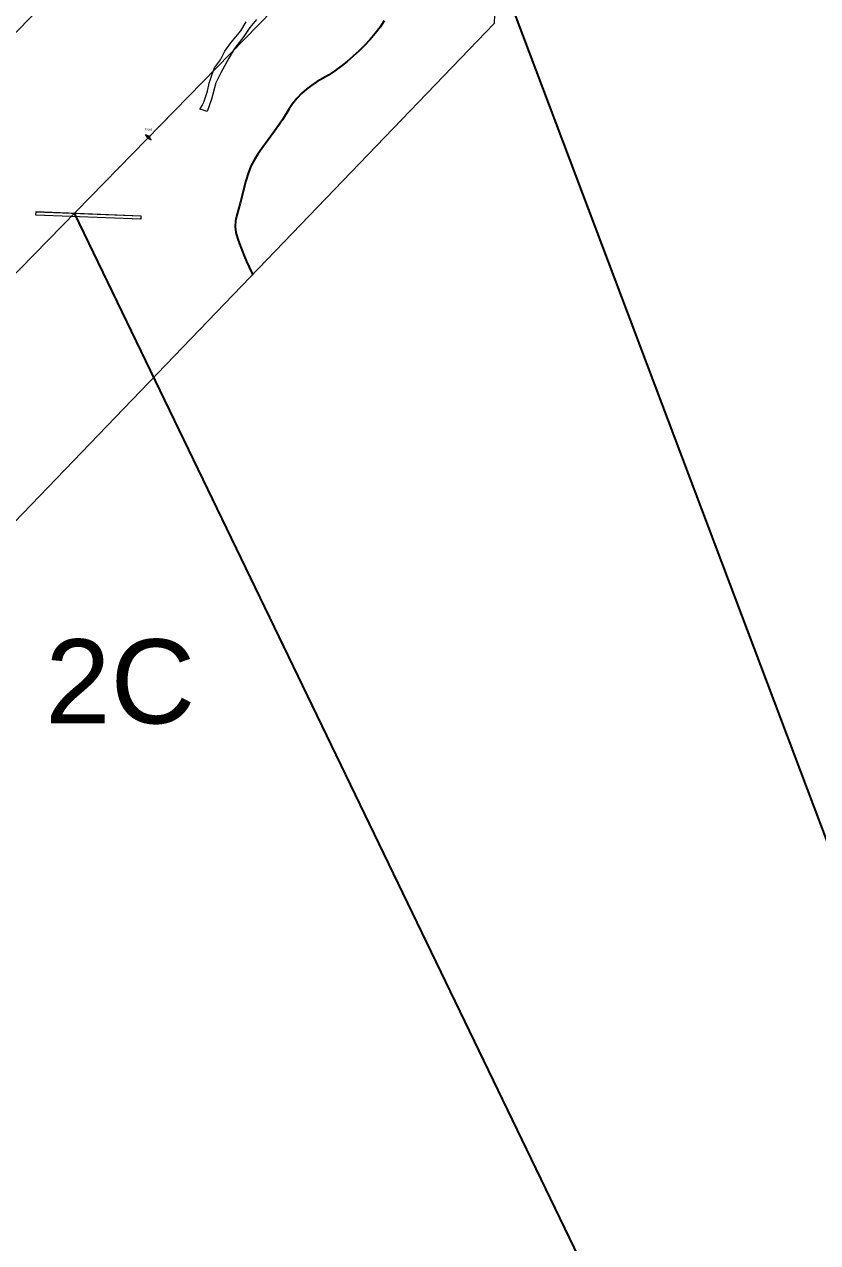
# Model space of a CAD drawing. Header units: metres. Extents: x -4 to 509425, y 7549 to 4732445.
# Drawn here: x 501417 to 502361, y 4717846 to 4719296 of the extents above; entities that cross this region are included whole.
import ezdxf

# ---------------------------------------------------------------- set-up
doc = ezdxf.new("R2010")
doc.units = ezdxf.units.M
doc.header["$LTSCALE"] = 0.01
doc.header["$MEASUREMENT"] = 0
doc.layers.get('0').update_dxf_attribs({"lineweight": 0})
for name, color, linetype, lineweight in [('Apoyos__ptw_', 7, 'Continuous', 0), ('Carretera__ptw_', 32, 'Continuous', 0), ('Cañada real vía verde camino o similar__ptw_', 32, 'Continuous', 0), ('Denominación apoyos__ptw_', 7, 'Continuous', 0), ('LEAR TRAMOS AEREOS', 2, 'Continuous', 0), ('NUMERO CIRCUITOS', 6, 'Continuous', 0)]:
    doc.layers.add(name, color=color, linetype=linetype, lineweight=lineweight)
doc.layers.add('cauces CHE', color=4, linetype='Continuous')
doc.layers.add('Cruces no definidos proyecto', color=3, linetype='Continuous')
doc.styles.add('SOLARIA 2', font='arial.ttf')
doc.styles.get("Standard").update_dxf_attribs({"font": 'arial.ttf'})

# ---------------------------------------------------------------- blocks, each defined once
blk = doc.blocks.new('ve')
at = {"layer": 'Apoyos__ptw_', "linetype": 'Continuous', "flags": 128}
blk.add_lwpolyline([(501568, 4719158.2), (501566.2, 4719161.4), (501564.8, 4719160), (501564.7, 4719162.8), (501563.3, 4719161.4), (501561.5, 4719164.6), (501564.7, 4719162.8), (501566.2, 4719161.4), (501563.3, 4719161.4), (501564.8, 4719160)], close=True, dxfattribs=at)
at = {"layer": 'Carretera__ptw_', "linetype": 'Continuous', "flags": 128}
blk.add_lwpolyline([(501431.3, 4719072.8), (501431.3, 4719072.8), (501431.3, 4719072.8), (501431.3, 4719072.8), (501431.3, 4719072.8), (501431.3, 4719072.8), (501431.3, 4719072.8), (501431.3, 4719072.8), (501431.3, 4719072.8), (501431.3, 4719072.8), (501431.3, 4719072.8), (501431.3, 4719072.8), (501431.3, 4719072.8), (501431.3, 4719072.8), (501431.3, 4719072.8), (501431.3, 4719072.8), (501431.3, 4719072.8), (501431.3, 4719072.8), (501431.3, 4719072.8), (501431.3, 4719072.8), (501431.3, 4719072.8), (501431.3, 4719072.8), (501431.3, 4719072.8), (501431.3, 4719072.8), (501431.3, 4719072.8), (501431.3, 4719072.8), (501431.3, 4719072.8), (501431.3, 4719072.8), (501431.3, 4719072.8), (501431.3, 4719072.8), (501431.3, 4719072.8), (501431.3, 4719072.8), (501431.3, 4719072.8), (501431.3, 4719072.8), (501431.3, 4719072.8), (501431.3, 4719072.8), (501431.3, 4719072.8), (501431.3, 4719072.8), (501431.3, 4719072.8), (501431.3, 4719072.8), (501431.3, 4719072.8), (501431.3, 4719072.8), (501431.3, 4719072.8), (501431.3, 4719072.8), (501431.3, 4719072.8), (501431.3, 4719072.8), (501431.3, 4719072.8), (501431.3, 4719072.8), (501431.3, 4719072.8), (501431.3, 4719072.8), (501431.3, 4719072.8), (501431.3, 4719072.8), (501431.3, 4719072.8), (501431.3, 4719072.8), (501431.3, 4719072.8), (501431.3, 4719072.8), (501431.3, 4719072.8), (501431.3, 4719072.8), (501431.3, 4719072.8), (501431.4, 4719072.8), (501431.4, 4719072.8), (501431.4, 4719072.8), (501431.4, 4719072.8), (501431.4, 4719072.8), (501431.4, 4719072.8), (501431.4, 4719072.8), (501431.4, 4719072.8), (501431.4, 4719072.8), (501431.4, 4719072.8), (501431.4, 4719072.8), (501431.4, 4719072.8), (501431.4, 4719072.8), (501431.4, 4719072.8), (501431.4, 4719072.8), (501431.4, 4719072.8), (501431.4, 4719072.8), (501431.4, 4719072.8), (501431.4, 4719072.8), (501431.4, 4719072.8), (501431.4, 4719072.8), (501431.4, 4719072.8), (501431.4, 4719072.8), (501431.4, 4719072.8), (501431.4, 4719072.8), (501431.4, 4719072.8), (501431.4, 4719072.8), (501431.4, 4719072.8), (501431.4, 4719072.8), (501431.4, 4719072.8), (501431.4, 4719072.8), (501431.4, 4719072.8), (501431.4, 4719072.8), (501431.4, 4719072.8), (501431.4, 4719072.8), (501431.4, 4719072.8), (501431.4, 4719072.8), (501431.4, 4719072.8), (501431.4, 4719072.8), (501431.4, 4719072.8), (501431.4, 4719072.9), (501431.4, 4719072.9), (501431.4, 4719072.9), (501431.4, 4719072.9), (501431.4, 4719072.9), (501431.4, 4719072.9), (501431.4, 4719072.9), (501431.4, 4719072.9), (501431.4, 4719072.9), (501431.4, 4719072.9), (501431.4, 4719072.9), (501431.4, 4719072.9), (501431.4, 4719072.9), (501431.4, 4719072.9), (501431.4, 4719072.9), (501431.4, 4719072.9), (501431.4, 4719072.9), (501431.4, 4719072.9), (501431.4, 4719072.9), (501431.4, 4719072.9), (501431.4, 4719072.9), (501431.4, 4719072.9), (501431.4, 4719072.9), (501431.4, 4719072.9), (501431.4, 4719072.9), (501431.4, 4719072.9), (501431.4, 4719072.9), (501431.4, 4719072.9), (501431.4, 4719072.9), (501431.4, 4719072.9), (501431.4, 4719072.9), (501431.4, 4719072.9), (501431.4, 4719072.9), (501431.4, 4719072.9), (501431.4, 4719072.9), (501431.4, 4719072.9), (501431.4, 4719072.9), (501431.4, 4719072.9), (501431.4, 4719072.8), (501555.8, 4719067.9), (501555.8, 4719067.9), (501555.8, 4719067.9), (501555.8, 4719067.9), (501555.8, 4719067.9), (501555.8, 4719067.9), (501555.8, 4719067.9), (501555.8, 4719067.9), (501555.8, 4719067.9), (501555.8, 4719067.9), (501555.8, 4719067.9), (501555.8, 4719067.9), (501555.8, 4719067.9), (501555.8, 4719067.9), (501555.8, 4719067.9), (501555.8, 4719067.9), (501555.8, 4719067.9), (501555.8, 4719067.9), (501555.8, 4719067.9), (501555.8, 4719067.9), (501555.8, 4719067.9), (501555.8, 4719067.9), (501555.8, 4719067.9), (501555.8, 4719067.9), (501555.8, 4719067.9), (501555.8, 4719067.9), (501555.8, 4719067.9), (501555.8, 4719067.9), (501555.8, 4719067.9), (501555.8, 4719067.9), (501555.8, 4719063.9), (501555.8, 4719063.9), (501555.8, 4719063.9), (501555.8, 4719063.9), (501555.8, 4719063.9), (501555.8, 4719063.9), (501555.8, 4719063.9), (501555.8, 4719063.9), (501555.8, 4719063.9), (501555.8, 4719063.9), (501555.8, 4719063.9), (501555.8, 4719063.9), (501555.8, 4719063.9), (501555.8, 4719063.9), (501555.8, 4719063.9), (501555.8, 4719063.9), (501555.8, 4719063.9), (501555.8, 4719063.9), (501555.8, 4719063.9), (501555.8, 4719063.9), (501555.8, 4719063.9), (501555.8, 4719063.9), (501555.8, 4719063.9), (501555.8, 4719063.9), (501555.8, 4719063.9), (501555.8, 4719063.9), (501555.8, 4719063.9), (501555.8, 4719063.9), (501555.8, 4719063.9), (501555.8, 4719063.9), (501555.8, 4719063.9), (501555.8, 4719063.9), (501430.8, 4719068.5), (501430.8, 4719068.5), (501430.8, 4719068.5), (501430.8, 4719068.5), (501430.8, 4719068.5), (501430.8, 4719068.5), (501430.8, 4719068.5), (501430.8, 4719068.5), (501430.8, 4719068.5), (501430.8, 4719068.5), (501430.8, 4719068.5), (501430.8, 4719068.5), (501430.8, 4719068.5), (501430.8, 4719068.5), (501430.8, 4719068.5), (501430.8, 4719068.5), (501430.8, 4719068.5), (501430.8, 4719068.5), (501430.8, 4719068.5), (501430.8, 4719068.5), (501430.8, 4719068.5), (501430.8, 4719068.5), (501430.8, 4719068.5), (501430.8, 4719068.5), (501430.8, 4719068.5), (501430.8, 4719068.5), (501430.8, 4719068.5), (501430.8, 4719068.5), (501430.8, 4719068.5), (501430.8, 4719068.5), (501430.8, 4719068.5), (501430.8, 4719068.5), (501430.8, 4719068.5), (501431.4, 4719072.8), (501431.3, 4719072.8), (501431.4, 4719072.8), (501431.4, 4719072.8), (501431.4, 4719072.8), (501431.4, 4719072.8)], dxfattribs=at)
blk.add_lwpolyline([(501431.3, 4719072.8), (501431.3, 4719072.8), (501431.3, 4719072.8), (501431.3, 4719072.8), (501431.3, 4719072.8), (501431.3, 4719072.8), (501431.3, 4719072.8), (501431.3, 4719072.8), (501431.3, 4719072.8), (501431.3, 4719072.8), (501431.3, 4719072.8), (501431.3, 4719072.8), (501431.3, 4719072.8), (501431.3, 4719072.8), (501431.3, 4719072.8), (501431.3, 4719072.8), (501431.3, 4719072.8), (501431.3, 4719072.8), (501431.3, 4719072.8), (501431.3, 4719072.8), (501431.3, 4719072.8), (501431.3, 4719072.8), (501431.3, 4719072.8), (501431.3, 4719072.8), (501431.3, 4719072.8), (501431.3, 4719072.8), (501431.3, 4719072.8), (501431.3, 4719072.8), (501431.3, 4719072.8), (501431.3, 4719072.8), (501431.3, 4719072.8), (501431.3, 4719072.8), (501431.3, 4719072.8), (501431.3, 4719072.8), (501431.3, 4719072.8), (501431.3, 4719072.8), (501431.3, 4719072.8), (501431.3, 4719072.8), (501431.3, 4719072.8), (501431.3, 4719072.8), (501431.3, 4719072.8), (501431.3, 4719072.8), (501431.3, 4719072.8), (501431.3, 4719072.8), (501431.3, 4719072.8), (501431.3, 4719072.8), (501431.3, 4719072.8), (501431.3, 4719072.8), (501431.3, 4719072.8), (501431.3, 4719072.8), (501431.3, 4719072.8), (501431.3, 4719072.8), (501431.3, 4719072.8), (501431.3, 4719072.8), (501431.3, 4719072.8), (501431.3, 4719072.8), (501431.3, 4719072.8), (501431.3, 4719072.8), (501431.3, 4719072.8), (501431.4, 4719072.8), (501431.4, 4719072.8), (501431.4, 4719072.8), (501431.4, 4719072.8), (501431.4, 4719072.8), (501431.4, 4719072.8), (501431.4, 4719072.8), (501431.4, 4719072.8), (501431.4, 4719072.8), (501431.4, 4719072.8), (501431.4, 4719072.8), (501431.4, 4719072.8), (501431.4, 4719072.8), (501431.4, 4719072.8), (501431.4, 4719072.8), (501431.4, 4719072.8), (501431.4, 4719072.8), (501431.4, 4719072.8), (501431.4, 4719072.8), (501431.4, 4719072.8), (501431.4, 4719072.8), (501431.4, 4719072.8), (501431.4, 4719072.8), (501431.4, 4719072.8), (501431.4, 4719072.8), (501431.4, 4719072.8), (501431.4, 4719072.8), (501431.4, 4719072.8), (501431.4, 4719072.8), (501431.4, 4719072.8), (501431.4, 4719072.8), (501431.4, 4719072.8), (501431.4, 4719072.8), (501431.4, 4719072.8), (501431.4, 4719072.8), (501431.4, 4719072.8), (501431.4, 4719072.8), (501431.4, 4719072.8), (501431.4, 4719072.8), (501431.4, 4719072.8), (501431.4, 4719072.9), (501431.4, 4719072.9), (501431.4, 4719072.9), (501431.4, 4719072.9), (501431.4, 4719072.9), (501431.4, 4719072.9), (501431.4, 4719072.9), (501431.4, 4719072.9), (501431.4, 4719072.9), (501431.4, 4719072.9), (501431.4, 4719072.9), (501431.4, 4719072.9), (501431.4, 4719072.9), (501431.4, 4719072.9), (501431.4, 4719072.9), (501431.4, 4719072.9), (501431.4, 4719072.9), (501431.4, 4719072.9), (501431.4, 4719072.9), (501431.4, 4719072.9), (501431.4, 4719072.9), (501431.4, 4719072.9), (501431.4, 4719072.9), (501431.4, 4719072.9), (501431.4, 4719072.9), (501431.4, 4719072.9), (501431.4, 4719072.9), (501431.4, 4719072.9), (501431.4, 4719072.9), (501431.4, 4719072.9), (501431.4, 4719072.9), (501431.4, 4719072.9), (501431.4, 4719072.9), (501431.4, 4719072.9), (501431.4, 4719072.9), (501431.4, 4719072.9), (501431.4, 4719072.9), (501431.4, 4719072.9), (501431.4, 4719072.8), (501555.8, 4719067.9), (501555.8, 4719067.9), (501555.8, 4719067.9), (501555.8, 4719067.9), (501555.8, 4719067.9), (501555.8, 4719067.9), (501555.8, 4719067.9), (501555.8, 4719067.9), (501555.8, 4719067.9), (501555.8, 4719067.9), (501555.8, 4719067.9), (501555.8, 4719067.9), (501555.8, 4719067.9), (501555.8, 4719067.9), (501555.8, 4719067.9), (501555.8, 4719067.9), (501555.8, 4719067.9), (501555.8, 4719067.9), (501555.8, 4719067.9), (501555.8, 4719067.9), (501555.8, 4719067.9), (501555.8, 4719067.9), (501555.8, 4719067.9), (501555.8, 4719067.9), (501555.8, 4719067.9), (501555.8, 4719067.9), (501555.8, 4719067.9), (501555.8, 4719067.9), (501555.8, 4719067.9), (501555.8, 4719067.9), (501555.8, 4719063.9), (501555.8, 4719063.9), (501555.8, 4719063.9), (501555.8, 4719063.9), (501555.8, 4719063.9), (501555.8, 4719063.9), (501555.8, 4719063.9), (501555.8, 4719063.9), (501555.8, 4719063.9), (501555.8, 4719063.9), (501555.8, 4719063.9), (501555.8, 4719063.9), (501555.8, 4719063.9), (501555.8, 4719063.9), (501555.8, 4719063.9), (501555.8, 4719063.9), (501555.8, 4719063.9), (501555.8, 4719063.9), (501555.8, 4719063.9), (501555.8, 4719063.9), (501555.8, 4719063.9), (501555.8, 4719063.9), (501555.8, 4719063.9), (501555.8, 4719063.9), (501555.8, 4719063.9), (501555.8, 4719063.9), (501555.8, 4719063.9), (501555.8, 4719063.9), (501555.8, 4719063.9), (501555.8, 4719063.9), (501555.8, 4719063.9), (501555.8, 4719063.9), (501430.8, 4719068.5), (501430.8, 4719068.5), (501430.8, 4719068.5), (501430.8, 4719068.5), (501430.8, 4719068.5), (501430.8, 4719068.5), (501430.8, 4719068.5), (501430.8, 4719068.5), (501430.8, 4719068.5), (501430.8, 4719068.5), (501430.8, 4719068.5), (501430.8, 4719068.5), (501430.8, 4719068.5), (501430.8, 4719068.5), (501430.8, 4719068.5), (501430.8, 4719068.5), (501430.8, 4719068.5), (501430.8, 4719068.5), (501430.8, 4719068.5), (501430.8, 4719068.5), (501430.8, 4719068.5), (501430.8, 4719068.5), (501430.8, 4719068.5), (501430.8, 4719068.5), (501430.8, 4719068.5), (501430.8, 4719068.5), (501430.8, 4719068.5), (501430.8, 4719068.5), (501430.8, 4719068.5), (501430.8, 4719068.5), (501430.8, 4719068.5), (501430.8, 4719068.5), (501430.8, 4719068.5), (501431.4, 4719072.8), (501431.3, 4719072.8), (501431.4, 4719072.8), (501431.4, 4719072.8), (501431.4, 4719072.8), (501431.4, 4719072.8)], dxfattribs=at)
at = {"layer": 'Cañada real vía verde camino o similar__ptw_', "linetype": 'Continuous', "flags": 128}
for points in [[(501625.9, 4719194.5), (501628.7, 4719199.2), (501630.8, 4719203), (501635.2, 4719216), (501637, 4719225.6), (501640.1, 4719235.1), (501643.3, 4719243.8), (501650.6, 4719253.3), (501655.9, 4719263.6), (501662.7, 4719273.6), (501674.6, 4719288.1), (501681.2, 4719298.8)], [(501693.3, 4719301.2), (501685.3, 4719291.8), (501678.2, 4719281.2), (501667.1, 4719266.9), (501660.4, 4719255.2), (501650.8, 4719238), (501645, 4719226.1), (501639.9, 4719206.8), (501634.8, 4719191.8), (501626.4, 4719194.6), (501625.9, 4719194.5)], [(501625.9, 4719194.5), (501628.7, 4719199.2), (501630.8, 4719203), (501635.2, 4719216), (501637, 4719225.6), (501640.1, 4719235.1), (501643.3, 4719243.8), (501650.6, 4719253.3), (501655.9, 4719263.6), (501662.7, 4719273.6), (501674.6, 4719288.1), (501681.2, 4719298.8)], [(501693.3, 4719301.2), (501685.3, 4719291.8), (501678.2, 4719281.2), (501667.1, 4719266.9), (501660.4, 4719255.2), (501650.8, 4719238), (501645, 4719226.1), (501639.9, 4719206.8), (501634.8, 4719191.8), (501626.4, 4719194.6), (501625.9, 4719194.5)]]:
    blk.add_lwpolyline(points, dxfattribs=at)
at = {"layer": 'Denominación apoyos__ptw_', "linetype": 'Continuous', "insert": (501564.7, 4719169), "char_height": 2.5, "attachment_point": 8, "line_spacing_factor": 0.5}
blk.add_mtext('T24-6', dxfattribs=at)

msp = doc.modelspace()

# ---------------------------------------------------------------- linework, layer by layer
at = {"color": 5}
msp.add_lwpolyline([(484900.497, 4718140.211), (490826.186, 4717645.711), (493296.683, 4718027.126), (496567.966, 4717217.654), (499084.795, 4718098.371), (500600.958, 4718460.832), (501582.427, 4719465.787), (501620.207, 4720722.559), (502019.92, 4720707.42), (501976.306, 4719296.597), (500827.332, 4718103.33), (496587.583, 4716800.735), (493278.454, 4717619.573), (490840.266, 4717243.146), (484895.504, 4717739.237)], dxfattribs=at)
at = {"layer": 'Apoyos__ptw_', "color": 2, "linetype": 'Continuous', "flags": 128}
msp.add_lwpolyline([(501568.033, 4719158.218), (501566.157, 4719161.449), (501564.759, 4719160.018), (501564.726, 4719162.846), (501563.328, 4719161.415), (501561.452, 4719164.646), (501564.726, 4719162.846), (501566.157, 4719161.449), (501563.328, 4719161.415), (501564.759, 4719160.018)], close=True, dxfattribs=at)
at = {"layer": 'Carretera__ptw_', "color": 32, "linetype": 'Continuous', "flags": 128}
msp.add_lwpolyline([(501431.344, 4719072.837), (501431.344, 4719072.837), (501431.344, 4719072.837), (501431.344, 4719072.837), (501431.344, 4719072.837), (501431.344, 4719072.837), (501431.343, 4719072.837), (501431.343, 4719072.837), (501431.343, 4719072.837), (501431.343, 4719072.837), (501431.343, 4719072.837), (501431.343, 4719072.837), (501431.343, 4719072.837), (501431.343, 4719072.837), (501431.343, 4719072.837), (501431.343, 4719072.837), (501431.343, 4719072.838), (501431.343, 4719072.838), (501431.343, 4719072.838), (501431.343, 4719072.838), (501431.343, 4719072.838), (501431.343, 4719072.838), (501431.343, 4719072.838), (501431.343, 4719072.838), (501431.343, 4719072.838), (501431.343, 4719072.838), (501431.343, 4719072.838), (501431.343, 4719072.838), (501431.343, 4719072.838), (501431.343, 4719072.838), (501431.343, 4719072.838), (501431.343, 4719072.838), (501431.343, 4719072.838), (501431.343, 4719072.838), (501431.343, 4719072.838), (501431.343, 4719072.838), (501431.343, 4719072.839), (501431.343, 4719072.839), (501431.343, 4719072.839), (501431.343, 4719072.839), (501431.343, 4719072.839), (501431.343, 4719072.839), (501431.343, 4719072.839), (501431.343, 4719072.839), (501431.343, 4719072.839), (501431.343, 4719072.839), (501431.343, 4719072.839), (501431.343, 4719072.839), (501431.343, 4719072.839), (501431.343, 4719072.839), (501431.344, 4719072.839), (501431.344, 4719072.839), (501431.344, 4719072.839), (501431.344, 4719072.839), (501431.344, 4719072.839), (501431.344, 4719072.839), (501431.344, 4719072.839), (501431.344, 4719072.839), (501431.344, 4719072.839), (501431.354, 4719072.839), (501431.354, 4719072.839), (501431.354, 4719072.839), (501431.354, 4719072.839), (501431.354, 4719072.839), (501431.354, 4719072.839), (501431.354, 4719072.839), (501431.354, 4719072.839), (501431.354, 4719072.839), (501431.354, 4719072.839), (501431.354, 4719072.839), (501431.354, 4719072.839), (501431.355, 4719072.839), (501431.355, 4719072.839), (501431.355, 4719072.839), (501431.355, 4719072.839), (501431.355, 4719072.839), (501431.355, 4719072.839), (501431.355, 4719072.839), (501431.355, 4719072.839), (501431.355, 4719072.839), (501431.355, 4719072.839), (501431.355, 4719072.839), (501431.355, 4719072.839), (501431.355, 4719072.839), (501431.355, 4719072.839), (501431.355, 4719072.839), (501431.355, 4719072.839), (501431.355, 4719072.839), (501431.355, 4719072.839), (501431.355, 4719072.839), (501431.355, 4719072.839), (501431.355, 4719072.839), (501431.356, 4719072.839), (501431.356, 4719072.839), (501431.356, 4719072.839), (501431.356, 4719072.839), (501431.356, 4719072.839), (501431.356, 4719072.839), (501431.371, 4719072.838), (501431.376, 4719072.86), (501431.376, 4719072.86), (501431.376, 4719072.86), (501431.376, 4719072.86), (501431.376, 4719072.86), (501431.376, 4719072.86), (501431.376, 4719072.86), (501431.376, 4719072.86), (501431.376, 4719072.861), (501431.376, 4719072.861), (501431.376, 4719072.861), (501431.376, 4719072.861), (501431.376, 4719072.861), (501431.376, 4719072.861), (501431.376, 4719072.861), (501431.376, 4719072.861), (501431.376, 4719072.861), (501431.376, 4719072.861), (501431.376, 4719072.861), (501431.376, 4719072.861), (501431.376, 4719072.861), (501431.376, 4719072.861), (501431.376, 4719072.861), (501431.377, 4719072.861), (501431.377, 4719072.861), (501431.377, 4719072.861), (501431.377, 4719072.861), (501431.377, 4719072.861), (501431.377, 4719072.861), (501431.377, 4719072.861), (501431.377, 4719072.861), (501431.377, 4719072.861), (501431.377, 4719072.861), (501431.377, 4719072.861), (501431.377, 4719072.861), (501431.377, 4719072.861), (501431.377, 4719072.861), (501431.377, 4719072.861), (501431.418, 4719072.836), (501555.771, 4719067.939), (501555.771, 4719067.939), (501555.771, 4719067.939), (501555.771, 4719067.939), (501555.771, 4719067.939), (501555.771, 4719067.939), (501555.771, 4719067.939), (501555.771, 4719067.939), (501555.771, 4719067.939), (501555.771, 4719067.939), (501555.771, 4719067.939), (501555.771, 4719067.939), (501555.771, 4719067.939), (501555.771, 4719067.939), (501555.771, 4719067.939), (501555.771, 4719067.939), (501555.771, 4719067.939), (501555.771, 4719067.939), (501555.771, 4719067.939), (501555.771, 4719067.939), (501555.772, 4719067.938), (501555.772, 4719067.938), (501555.772, 4719067.938), (501555.772, 4719067.938), (501555.772, 4719067.938), (501555.772, 4719067.938), (501555.772, 4719067.938), (501555.772, 4719067.938), (501555.772, 4719067.938), (501555.772, 4719067.938), (501555.772, 4719063.913), (501555.772, 4719063.913), (501555.772, 4719063.913), (501555.772, 4719063.913), (501555.772, 4719063.913), (501555.772, 4719063.913), (501555.772, 4719063.913), (501555.772, 4719063.913), (501555.772, 4719063.913), (501555.772, 4719063.912), (501555.771, 4719063.912), (501555.771, 4719063.912), (501555.771, 4719063.912), (501555.771, 4719063.912), (501555.771, 4719063.912), (501555.771, 4719063.912), (501555.771, 4719063.912), (501555.771, 4719063.912), (501555.771, 4719063.912), (501555.771, 4719063.912), (501555.771, 4719063.912), (501555.771, 4719063.912), (501555.771, 4719063.912), (501555.771, 4719063.912), (501555.771, 4719063.912), (501555.771, 4719063.912), (501555.771, 4719063.912), (501555.771, 4719063.912), (501555.771, 4719063.912), (501555.771, 4719063.912), (501555.771, 4719063.912), (501555.771, 4719063.912), (501430.819, 4719068.462), (501430.819, 4719068.462), (501430.819, 4719068.462), (501430.819, 4719068.462), (501430.819, 4719068.462), (501430.819, 4719068.462), (501430.819, 4719068.462), (501430.818, 4719068.462), (501430.818, 4719068.462), (501430.818, 4719068.462), (501430.818, 4719068.462), (501430.818, 4719068.462), (501430.818, 4719068.462), (501430.818, 4719068.462), (501430.818, 4719068.462), (501430.818, 4719068.462), (501430.818, 4719068.462), (501430.818, 4719068.462), (501430.818, 4719068.462), (501430.818, 4719068.462), (501430.818, 4719068.463), (501430.818, 4719068.463), (501430.818, 4719068.463), (501430.818, 4719068.463), (501430.818, 4719068.463), (501430.818, 4719068.463), (501430.818, 4719068.463), (501430.818, 4719068.463), (501430.818, 4719068.463), (501430.818, 4719068.463), (501430.818, 4719068.463), (501430.818, 4719068.463), (501430.818, 4719068.463), (501431.354, 4719072.836), (501431.344, 4719072.837), (501431.357, 4719072.835), (501431.366, 4719072.809), (501431.37, 4719072.834), (501431.357, 4719072.835)], dxfattribs=at)
msp.add_lwpolyline([(501431.344, 4719072.837), (501431.344, 4719072.837), (501431.344, 4719072.837), (501431.344, 4719072.837), (501431.344, 4719072.837), (501431.344, 4719072.837), (501431.343, 4719072.837), (501431.343, 4719072.837), (501431.343, 4719072.837), (501431.343, 4719072.837), (501431.343, 4719072.837), (501431.343, 4719072.837), (501431.343, 4719072.837), (501431.343, 4719072.837), (501431.343, 4719072.837), (501431.343, 4719072.837), (501431.343, 4719072.838), (501431.343, 4719072.838), (501431.343, 4719072.838), (501431.343, 4719072.838), (501431.343, 4719072.838), (501431.343, 4719072.838), (501431.343, 4719072.838), (501431.343, 4719072.838), (501431.343, 4719072.838), (501431.343, 4719072.838), (501431.343, 4719072.838), (501431.343, 4719072.838), (501431.343, 4719072.838), (501431.343, 4719072.838), (501431.343, 4719072.838), (501431.343, 4719072.838), (501431.343, 4719072.838), (501431.343, 4719072.838), (501431.343, 4719072.838), (501431.343, 4719072.838), (501431.343, 4719072.839), (501431.343, 4719072.839), (501431.343, 4719072.839), (501431.343, 4719072.839), (501431.343, 4719072.839), (501431.343, 4719072.839), (501431.343, 4719072.839), (501431.343, 4719072.839), (501431.343, 4719072.839), (501431.343, 4719072.839), (501431.343, 4719072.839), (501431.343, 4719072.839), (501431.343, 4719072.839), (501431.343, 4719072.839), (501431.344, 4719072.839), (501431.344, 4719072.839), (501431.344, 4719072.839), (501431.344, 4719072.839), (501431.344, 4719072.839), (501431.344, 4719072.839), (501431.344, 4719072.839), (501431.344, 4719072.839), (501431.344, 4719072.839), (501431.354, 4719072.839), (501431.354, 4719072.839), (501431.354, 4719072.839), (501431.354, 4719072.839), (501431.354, 4719072.839), (501431.354, 4719072.839), (501431.354, 4719072.839), (501431.354, 4719072.839), (501431.354, 4719072.839), (501431.354, 4719072.839), (501431.354, 4719072.839), (501431.354, 4719072.839), (501431.355, 4719072.839), (501431.355, 4719072.839), (501431.355, 4719072.839), (501431.355, 4719072.839), (501431.355, 4719072.839), (501431.355, 4719072.839), (501431.355, 4719072.839), (501431.355, 4719072.839), (501431.355, 4719072.839), (501431.355, 4719072.839), (501431.355, 4719072.839), (501431.355, 4719072.839), (501431.355, 4719072.839), (501431.355, 4719072.839), (501431.355, 4719072.839), (501431.355, 4719072.839), (501431.355, 4719072.839), (501431.355, 4719072.839), (501431.355, 4719072.839), (501431.355, 4719072.839), (501431.355, 4719072.839), (501431.356, 4719072.839), (501431.356, 4719072.839), (501431.356, 4719072.839), (501431.356, 4719072.839), (501431.356, 4719072.839), (501431.356, 4719072.839), (501431.371, 4719072.838), (501431.376, 4719072.86), (501431.376, 4719072.86), (501431.376, 4719072.86), (501431.376, 4719072.86), (501431.376, 4719072.86), (501431.376, 4719072.86), (501431.376, 4719072.86), (501431.376, 4719072.86), (501431.376, 4719072.861), (501431.376, 4719072.861), (501431.376, 4719072.861), (501431.376, 4719072.861), (501431.376, 4719072.861), (501431.376, 4719072.861), (501431.376, 4719072.861), (501431.376, 4719072.861), (501431.376, 4719072.861), (501431.376, 4719072.861), (501431.376, 4719072.861), (501431.376, 4719072.861), (501431.376, 4719072.861), (501431.376, 4719072.861), (501431.376, 4719072.861), (501431.377, 4719072.861), (501431.377, 4719072.861), (501431.377, 4719072.861), (501431.377, 4719072.861), (501431.377, 4719072.861), (501431.377, 4719072.861), (501431.377, 4719072.861), (501431.377, 4719072.861), (501431.377, 4719072.861), (501431.377, 4719072.861), (501431.377, 4719072.861), (501431.377, 4719072.861), (501431.377, 4719072.861), (501431.377, 4719072.861), (501431.377, 4719072.861), (501431.418, 4719072.836), (501555.771, 4719067.939), (501555.771, 4719067.939), (501555.771, 4719067.939), (501555.771, 4719067.939), (501555.771, 4719067.939), (501555.771, 4719067.939), (501555.771, 4719067.939), (501555.771, 4719067.939), (501555.771, 4719067.939), (501555.771, 4719067.939), (501555.771, 4719067.939), (501555.771, 4719067.939), (501555.771, 4719067.939), (501555.771, 4719067.939), (501555.771, 4719067.939), (501555.771, 4719067.939), (501555.771, 4719067.939), (501555.771, 4719067.939), (501555.771, 4719067.939), (501555.771, 4719067.939), (501555.772, 4719067.938), (501555.772, 4719067.938), (501555.772, 4719067.938), (501555.772, 4719067.938), (501555.772, 4719067.938), (501555.772, 4719067.938), (501555.772, 4719067.938), (501555.772, 4719067.938), (501555.772, 4719067.938), (501555.772, 4719067.938), (501555.772, 4719063.913), (501555.772, 4719063.913), (501555.772, 4719063.913), (501555.772, 4719063.913), (501555.772, 4719063.913), (501555.772, 4719063.913), (501555.772, 4719063.913), (501555.772, 4719063.913), (501555.772, 4719063.913), (501555.772, 4719063.912), (501555.771, 4719063.912), (501555.771, 4719063.912), (501555.771, 4719063.912), (501555.771, 4719063.912), (501555.771, 4719063.912), (501555.771, 4719063.912), (501555.771, 4719063.912), (501555.771, 4719063.912), (501555.771, 4719063.912), (501555.771, 4719063.912), (501555.771, 4719063.912), (501555.771, 4719063.912), (501555.771, 4719063.912), (501555.771, 4719063.912), (501555.771, 4719063.912), (501555.771, 4719063.912), (501555.771, 4719063.912), (501555.771, 4719063.912), (501555.771, 4719063.912), (501555.771, 4719063.912), (501555.771, 4719063.912), (501555.771, 4719063.912), (501430.819, 4719068.462), (501430.819, 4719068.462), (501430.819, 4719068.462), (501430.819, 4719068.462), (501430.819, 4719068.462), (501430.819, 4719068.462), (501430.819, 4719068.462), (501430.818, 4719068.462), (501430.818, 4719068.462), (501430.818, 4719068.462), (501430.818, 4719068.462), (501430.818, 4719068.462), (501430.818, 4719068.462), (501430.818, 4719068.462), (501430.818, 4719068.462), (501430.818, 4719068.462), (501430.818, 4719068.462), (501430.818, 4719068.462), (501430.818, 4719068.462), (501430.818, 4719068.462), (501430.818, 4719068.463), (501430.818, 4719068.463), (501430.818, 4719068.463), (501430.818, 4719068.463), (501430.818, 4719068.463), (501430.818, 4719068.463), (501430.818, 4719068.463), (501430.818, 4719068.463), (501430.818, 4719068.463), (501430.818, 4719068.463), (501430.818, 4719068.463), (501430.818, 4719068.463), (501430.818, 4719068.463), (501431.354, 4719072.836), (501431.344, 4719072.837), (501431.357, 4719072.835), (501431.366, 4719072.809), (501431.37, 4719072.834), (501431.357, 4719072.835)], dxfattribs=at)
at = {"layer": 'cauces CHE'}
msp.add_lwpolyline([(501845.234, 4719299.711), (501840.334, 4719292.104), (501834.739, 4719284.791), (501828.635, 4719277.72), (501822.16, 4719270.862), (501815.411, 4719264.208), (501808.451, 4719257.769), (501801.321, 4719251.578), (501794.04, 4719245.69), (501786.61, 4719240.182), (501779.02, 4719235.16), (501765.703, 4719227.441), (501759.259, 4719223.428), (501752.805, 4719218.641), (501746.792, 4719213.314), (501741.264, 4719207.509), (501736.288, 4719201.26), (501732.119, 4719195.003), (501724.2, 4719182.007), (501719.613, 4719175.16), (501714.725, 4719168.385), (501699.567, 4719148.085), (501694.805, 4719141.173), (501690.45, 4719134.096), (501686.697, 4719126.783), (501683.34, 4719118.175), (501680.685, 4719109.333), (501674.071, 4719082.987), (501669.928, 4719068.618), (501668.474, 4719061.707), (501668.019, 4719054.888), (501668.899, 4719048.097), (501670.814, 4719041.276), (501673.356, 4719034.363), (501678.798, 4719020.446), (501681.54, 4719013.51), (501684.565, 4719006.596), (501688.221, 4718999.372), (501688.912, 4718998.124)], dxfattribs=at)
at = {"layer": 'Cruces no definidos proyecto'}
for points in [[(501797.04, 4719847.814), (504279.564, 4713269.168)], [(501476.484, 4719071.061), (504279.564, 4713269.168)]]:
    msp.add_lwpolyline(points, dxfattribs=at)
at = {"layer": 'LEAR TRAMOS AEREOS'}
msp.add_lwpolyline([(500744.041, 4718321.092), (501779.367, 4719381.192), (501820.063, 4720455.688)], dxfattribs=at)

# ---------------------------------------------------------------- block references
msp.add_blockref('ve', (0, 0))

# ---------------------------------------------------------------- texts
at = {"layer": 'Denominación apoyos__ptw_', "color": 2, "linetype": 'Continuous', "insert": (501564.742, 4719169.032), "char_height": 2.5, "attachment_point": 8, "line_spacing_factor": 0.5}
msp.add_mtext('T24-6', dxfattribs=at)
at = {"layer": 'NUMERO CIRCUITOS', "style": 'SOLARIA 2'}
msp.add_text('2C', height=100, dxfattribs=at).set_placement((501442.038, 4718464.124))
msp.add_text('2C', height=100, dxfattribs=at).set_placement((501442.038, 4718464.124))

doc.saveas('drawing.dxf')
